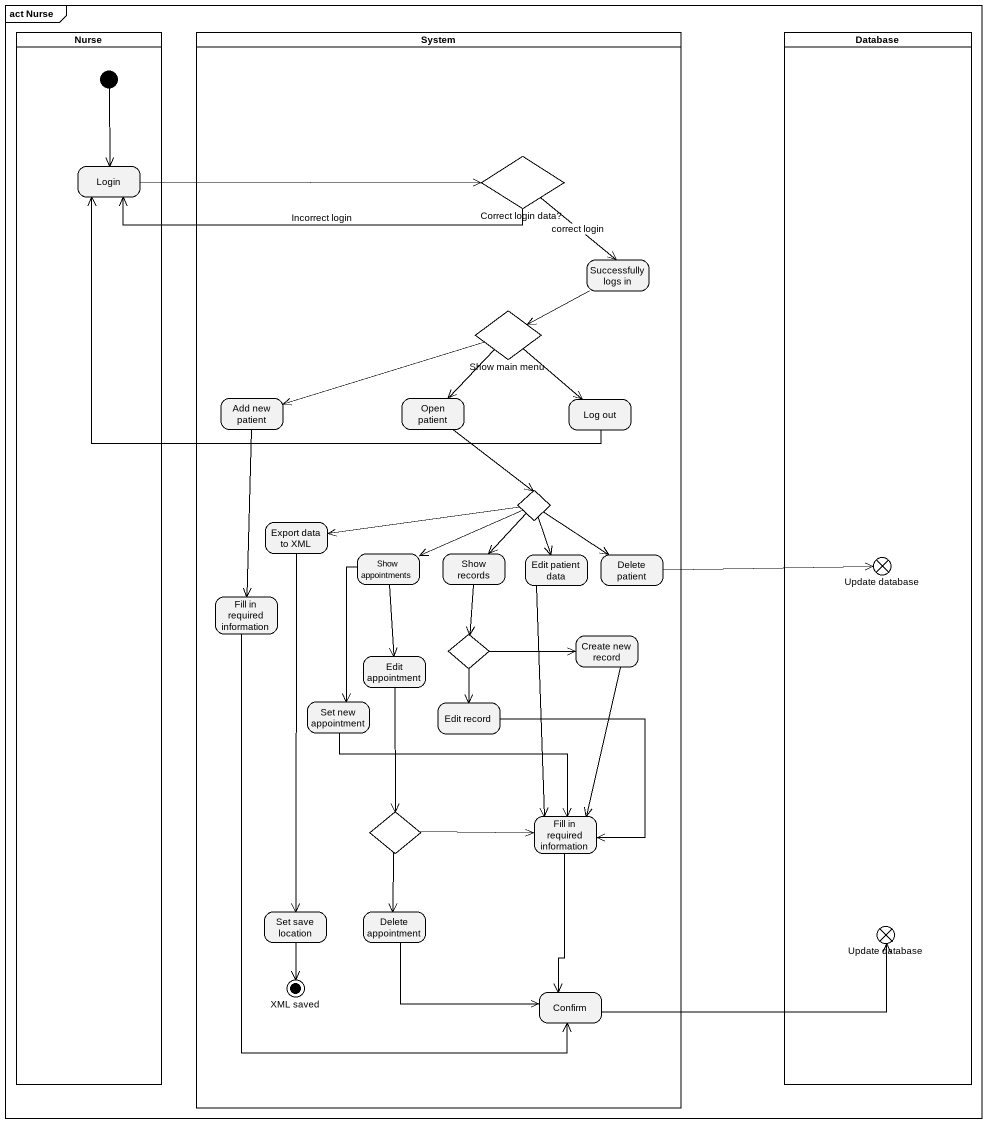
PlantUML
@startuml
mainframe act Nurse
hide empty description
state Nurse <<partition>> {
  state Login
  [*] --> Login
}
state System <<partition>> {
  state "Correct login data?" as Correct_login_data <<choice>>
  state "Successfully logs in" as Successfully_logs_in
  state "Show main menu" as Show_main_menu <<choice>>
  state "Add new patient" as Add_new_patient
  state "Open patient" as Open_patient
  state "Log out" as Log_out
  state choice1 <<choice>>
  state "Export data to XML" as Export_data_to_XML
  state "Show appointments" as Show_appointments
  state "Show records" as Show_records
  state "Edit patient data" as Edit_patient_data
  state "Delete patient" as Delete_patient
  state "Fill in required information" as Fill_in_required_information
  state "Edit appointment" as Edit_appointment
  state choice2 <<choice>>
  state "Create new record" as Create_new_record
  state "Set new appointment" as Set_new_appointment
  state "Edit record" as Edit_record
  state choice3 <<choice>>
  state "Fill in required information" as Fill_in_required_information_2
  state "Set save location" as Set_save_location
  state "Delete appointment" as Delete_appointment
  state "XML saved" as XML_saved <<end>>
  state Confirm
}
state "Database" as Database_ <<partition>> {
  state "Update database" as Update_database <<end>>
  state "Update database" as Update_database_2 <<end>>
}
Login -right-> Correct_login_data
Correct_login_data -left-> Login : Incorrect login
Correct_login_data --> Successfully_logs_in : correct login
Successfully_logs_in -left-> Show_main_menu
Show_main_menu -left-> Add_new_patient
Show_main_menu --> Open_patient
Show_main_menu --> Log_out
Add_new_patient --> Fill_in_required_information
Open_patient --> choice1
Log_out -left-> Login
choice1 -left-> Export_data_to_XML
choice1 -left-> Show_appointments
choice1 --> Show_records
choice1 --> Edit_patient_data
choice1 --> Delete_patient
Export_data_to_XML --> Set_save_location
Show_appointments --> Edit_appointment
Show_appointments --> Set_new_appointment
Show_records --> choice2
Edit_patient_data --> Fill_in_required_information_2
Delete_patient -right-> Update_database
Fill_in_required_information --> Confirm
Edit_appointment --> choice3
choice2 -right-> Create_new_record
choice2 --> Edit_record
Create_new_record --> Fill_in_required_information_2
Set_new_appointment -right-> Fill_in_required_information_2
Edit_record --> Fill_in_required_information_2
choice3 -right-> Fill_in_required_information_2
choice3 --> Delete_appointment
Fill_in_required_information_2 --> Confirm
Set_save_location --> XML_saved
Delete_appointment -right-> Confirm
Confirm -right-> Update_database_2
@enduml
